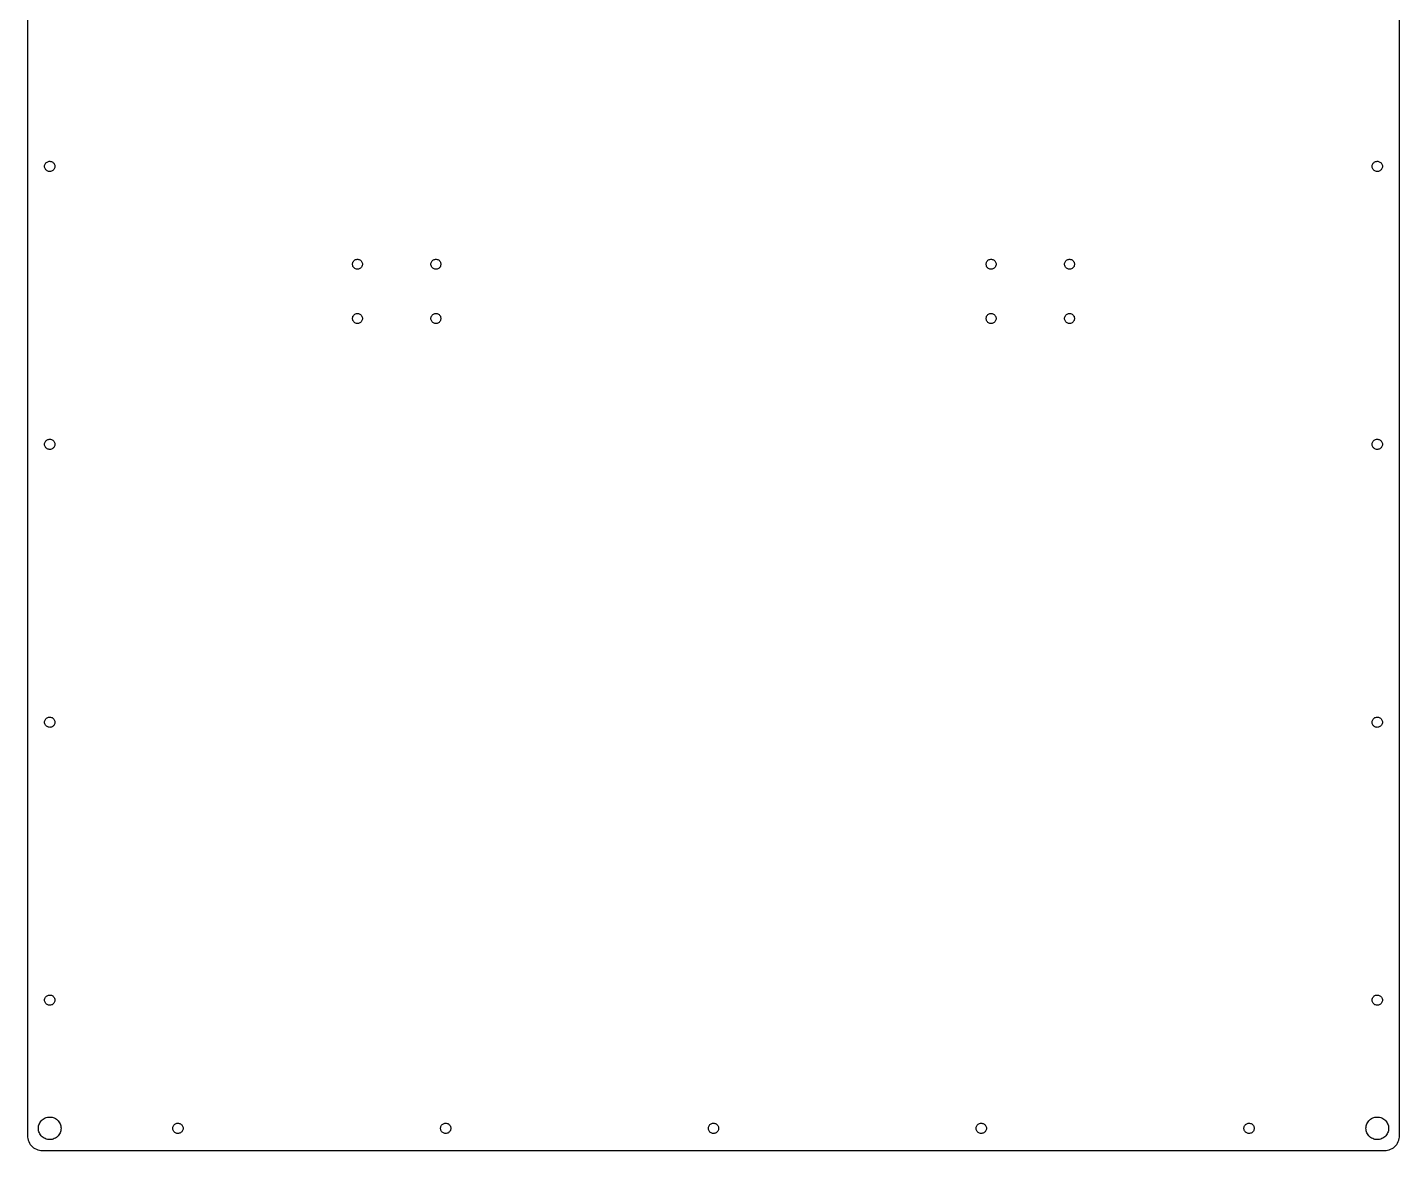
# Model space of a CAD drawing. Header units: metres. Extents: x -227 to 227, y -372 to 372.
# Drawn here: x -227.4 to 227.4, y -372.4 to 0 of the extents above; entities that cross this region are included whole.
import ezdxf

# ---------------------------------------------------------------- set-up
doc = ezdxf.new("R2010")
doc.units = ezdxf.units.M

msp = doc.modelspace()

# ---------------------------------------------------------------- linework, layer by layer
for p, q in [((-227.375, 367.375), (-227.375, -367.375)), ((227.375, -367.375), (227.375, 367.375)), ((-221.628, -45.5816), (-221.539, -45.3499)), ((-221.539, -45.3499), (-221.418, -45.1334)), ((-221.418, -45.1334), (-221.266, -44.937)), ((-221.266, -44.937), (-221.087, -44.7647)), ((-221.087, -44.7647), (-220.886, -44.6203)), ((-220.886, -44.6203), (-220.665, -44.5068)), ((-220.665, -44.5068), (-220.43, -44.4267)), ((-220.43, -44.4267), (-220.186, -44.3816)), ((-220.186, -44.3816), (-219.938, -44.3726)), ((-219.938, -44.3726), (-219.691, -44.3997)), ((-219.691, -44.3997), (-219.451, -44.4625)), ((-219.451, -44.4625), (-219.223, -44.5595)), ((-219.223, -44.5595), (-219.011, -44.6888)), ((-219.011, -44.6888), (-218.82, -44.8476)), ((-218.82, -44.8476), (-218.654, -45.0324)), ((-218.654, -45.0324), (-218.518, -45.2394)), ((-218.518, -45.2394), (-218.412, -45.4641)), ((-218.412, -45.4641), (-218.341, -45.7018)), ((218.341, -45.7018), (218.412, -45.4641)), ((218.412, -45.4641), (218.518, -45.2394)), ((218.518, -45.2394), (218.654, -45.0324)), ((218.654, -45.0324), (218.82, -44.8476)), ((218.82, -44.8476), (219.011, -44.6888)), ((219.011, -44.6888), (219.223, -44.5595)), ((219.223, -44.5595), (219.451, -44.4625)), ((219.451, -44.4625), (219.691, -44.3997)), ((219.691, -44.3997), (219.938, -44.3726)), ((219.938, -44.3726), (220.186, -44.3816)), ((220.186, -44.3816), (220.43, -44.4267)), ((220.43, -44.4267), (220.665, -44.5068)), ((220.665, -44.5068), (220.886, -44.6203)), ((220.886, -44.6203), (221.087, -44.7647)), ((221.087, -44.7647), (221.266, -44.937)), ((221.266, -44.937), (221.418, -45.1334)), ((221.418, -45.1334), (221.539, -45.3499)), ((221.539, -45.3499), (221.628, -45.5816)), ((-221.7, -46.0714), (-221.682, -45.8239)), ((-221.682, -46.3189), (-221.7, -46.0714)), ((-221.682, -45.8239), (-221.628, -45.5816)), ((-221.628, -46.5612), (-221.682, -46.3189)), ((-221.539, -46.793), (-221.628, -46.5612)), ((-221.418, -47.0094), (-221.539, -46.793)), ((-221.266, -47.2059), (-221.418, -47.0094)), ((-221.087, -47.3781), (-221.266, -47.2059)), ((-220.886, -47.5225), (-221.087, -47.3781)), ((-220.665, -47.636), (-220.886, -47.5225)), ((-220.43, -47.7161), (-220.665, -47.636)), ((-220.186, -47.7612), (-220.43, -47.7161)), ((-219.938, -47.7703), (-220.186, -47.7612)), ((-219.691, -47.7431), (-219.938, -47.7703)), ((-219.451, -47.6804), (-219.691, -47.7431)), ((-219.223, -47.5833), (-219.451, -47.6804)), ((-219.011, -47.454), (-219.223, -47.5833)), ((-218.82, -47.2953), (-219.011, -47.454)), ((-218.654, -47.1104), (-218.82, -47.2953)), ((-218.518, -46.9034), (-218.654, -47.1104)), ((-218.412, -46.6787), (-218.518, -46.9034)), ((-218.341, -46.4411), (-218.412, -46.6787)), ((-218.341, -45.7018), (-218.305, -45.9473)), ((-218.305, -46.1955), (-218.341, -46.4411)), ((-218.305, -45.9473), (-218.305, -46.1955)), ((218.305, -45.9473), (218.341, -45.7018)), ((218.305, -46.1955), (218.305, -45.9473)), ((218.341, -46.4411), (218.305, -46.1955)), ((218.412, -46.6787), (218.341, -46.4411)), ((218.518, -46.9034), (218.412, -46.6787)), ((218.654, -47.1104), (218.518, -46.9034)), ((218.82, -47.2953), (218.654, -47.1104)), ((219.011, -47.454), (218.82, -47.2953)), ((219.223, -47.5833), (219.011, -47.454)), ((219.451, -47.6804), (219.223, -47.5833)), ((219.691, -47.7431), (219.451, -47.6804)), ((219.938, -47.7703), (219.691, -47.7431)), ((220.186, -47.7612), (219.938, -47.7703)), ((220.43, -47.7161), (220.186, -47.7612)), ((220.665, -47.636), (220.43, -47.7161)), ((220.886, -47.5225), (220.665, -47.636)), ((221.087, -47.3781), (220.886, -47.5225)), ((221.266, -47.2059), (221.087, -47.3781)), ((221.418, -47.0094), (221.266, -47.2059)), ((221.539, -46.793), (221.418, -47.0094)), ((221.628, -46.5612), (221.539, -46.793)), ((221.628, -45.5816), (221.682, -45.8239)), ((221.682, -46.3189), (221.628, -46.5612)), ((221.682, -45.8239), (221.7, -46.0714)), ((221.7, -46.0714), (221.682, -46.3189)), ((-119.21, -77.3777), (-119.029, -77.21)), ((-119.029, -77.21), (-118.825, -77.0711)), ((-118.825, -77.0711), (-118.603, -76.9641)), ((-118.603, -76.9641), (-118.367, -76.8914)), ((-118.367, -76.8914), (-118.123, -76.8546)), ((-118.123, -76.8546), (-117.877, -76.8546)), ((-117.877, -76.8546), (-117.633, -76.8914)), ((-117.633, -76.8914), (-117.397, -76.9641)), ((-117.397, -76.9641), (-117.175, -77.0711)), ((-117.175, -77.0711), (-116.971, -77.21)), ((-116.971, -77.21), (-116.79, -77.3777)), ((-93.2095, -77.3777), (-93.0288, -77.21)), ((-93.0288, -77.21), (-92.825, -77.0711)), ((-92.825, -77.0711), (-92.6028, -76.9641)), ((-92.6028, -76.9641), (-92.3672, -76.8914)), ((-92.3672, -76.8914), (-92.1233, -76.8546)), ((-92.1233, -76.8546), (-91.8767, -76.8546)), ((-91.8767, -76.8546), (-91.6328, -76.8914)), ((-91.6328, -76.8914), (-91.3972, -76.9641)), ((-91.3972, -76.9641), (-91.175, -77.0711)), ((-91.175, -77.0711), (-90.9712, -77.21)), ((-90.9712, -77.21), (-90.7905, -77.3777)), ((90.7905, -77.3777), (90.9712, -77.21)), ((90.9712, -77.21), (91.175, -77.0711)), ((91.175, -77.0711), (91.3972, -76.9641)), ((91.3972, -76.9641), (91.6328, -76.8914)), ((91.6328, -76.8914), (91.8767, -76.8546)), ((91.8767, -76.8546), (92.1233, -76.8546)), ((92.1233, -76.8546), (92.3672, -76.8914)), ((92.3672, -76.8914), (92.6028, -76.9641)), ((92.6028, -76.9641), (92.825, -77.0711)), ((92.825, -77.0711), (93.0288, -77.21)), ((93.0288, -77.21), (93.2095, -77.3777)), ((116.79, -77.3777), (116.971, -77.21)), ((116.971, -77.21), (117.175, -77.0711)), ((117.175, -77.0711), (117.397, -76.9641)), ((117.397, -76.9641), (117.633, -76.8914)), ((117.633, -76.8914), (117.877, -76.8546)), ((117.877, -76.8546), (118.123, -76.8546)), ((118.123, -76.8546), (118.367, -76.8914)), ((118.367, -76.8914), (118.603, -76.9641)), ((118.603, -76.9641), (118.825, -77.0711)), ((118.825, -77.0711), (119.029, -77.21)), ((119.029, -77.21), (119.21, -77.3777)), ((-119.65, -78.5), (-119.632, -78.2541)), ((-119.632, -78.7459), (-119.65, -78.5)), ((-119.632, -78.2541), (-119.577, -78.0137)), ((-119.577, -78.9863), (-119.632, -78.7459)), ((-119.577, -78.0137), (-119.487, -77.7841)), ((-119.487, -79.2159), (-119.577, -78.9863)), ((-119.487, -77.7841), (-119.363, -77.5705)), ((-119.363, -79.4295), (-119.487, -79.2159)), ((-119.363, -77.5705), (-119.21, -77.3777)), ((-119.21, -79.6223), (-119.363, -79.4295)), ((-119.029, -79.79), (-119.21, -79.6223)), ((-118.825, -79.9289), (-119.029, -79.79)), ((-118.603, -80.0359), (-118.825, -79.9289)), ((-118.367, -80.1086), (-118.603, -80.0359)), ((-118.123, -80.1454), (-118.367, -80.1086)), ((-117.877, -80.1454), (-118.123, -80.1454)), ((-117.633, -80.1086), (-117.877, -80.1454)), ((-117.397, -80.0359), (-117.633, -80.1086)), ((-117.175, -79.9289), (-117.397, -80.0359)), ((-116.971, -79.79), (-117.175, -79.9289)), ((-116.79, -79.6223), (-116.971, -79.79)), ((-116.79, -77.3777), (-116.637, -77.5705)), ((-116.637, -79.4295), (-116.79, -79.6223)), ((-116.637, -77.5705), (-116.513, -77.7841)), ((-116.513, -79.2159), (-116.637, -79.4295)), ((-116.513, -77.7841), (-116.423, -78.0137)), ((-116.423, -78.9863), (-116.513, -79.2159)), ((-116.423, -78.0137), (-116.368, -78.2541)), ((-116.368, -78.7459), (-116.423, -78.9863)), ((-116.368, -78.2541), (-116.35, -78.5)), ((-116.35, -78.5), (-116.368, -78.7459)), ((-93.65, -78.5), (-93.6316, -78.2541)), ((-93.6316, -78.7459), (-93.65, -78.5)), ((-93.6316, -78.2541), (-93.5767, -78.0137)), ((-93.5767, -78.9863), (-93.6316, -78.7459)), ((-93.5767, -78.0137), (-93.4866, -77.7841)), ((-93.4866, -79.2159), (-93.5767, -78.9863)), ((-93.4866, -77.7841), (-93.3633, -77.5705)), ((-93.3633, -79.4295), (-93.4866, -79.2159)), ((-93.3633, -77.5705), (-93.2095, -77.3777)), ((-93.2095, -79.6223), (-93.3633, -79.4295)), ((-93.0288, -79.79), (-93.2095, -79.6223)), ((-92.825, -79.9289), (-93.0288, -79.79)), ((-92.6028, -80.0359), (-92.825, -79.9289)), ((-92.3672, -80.1086), (-92.6028, -80.0359)), ((-92.1233, -80.1454), (-92.3672, -80.1086)), ((-91.8767, -80.1454), (-92.1233, -80.1454)), ((-91.6328, -80.1086), (-91.8767, -80.1454)), ((-91.3972, -80.0359), (-91.6328, -80.1086)), ((-91.175, -79.9289), (-91.3972, -80.0359)), ((-90.9712, -79.79), (-91.175, -79.9289)), ((-90.7905, -79.6223), (-90.9712, -79.79)), ((-90.7905, -77.3777), (-90.6367, -77.5705)), ((-90.6367, -79.4295), (-90.7905, -79.6223)), ((-90.6367, -77.5705), (-90.5134, -77.7841)), ((-90.5134, -79.2159), (-90.6367, -79.4295)), ((-90.5134, -77.7841), (-90.4233, -78.0137)), ((-90.4233, -78.9863), (-90.5134, -79.2159)), ((-90.4233, -78.0137), (-90.3684, -78.2541)), ((-90.3684, -78.7459), (-90.4233, -78.9863)), ((-90.3684, -78.2541), (-90.35, -78.5)), ((-90.35, -78.5), (-90.3684, -78.7459)), ((90.35, -78.5), (90.3684, -78.2541)), ((90.3684, -78.7459), (90.35, -78.5)), ((90.3684, -78.2541), (90.4233, -78.0137)), ((90.4233, -78.9863), (90.3684, -78.7459)), ((90.4233, -78.0137), (90.5134, -77.7841)), ((90.5134, -79.2159), (90.4233, -78.9863)), ((90.5134, -77.7841), (90.6367, -77.5705)), ((90.6367, -79.4295), (90.5134, -79.2159)), ((90.6367, -77.5705), (90.7905, -77.3777)), ((90.7905, -79.6223), (90.6367, -79.4295)), ((90.9712, -79.79), (90.7905, -79.6223)), ((91.175, -79.9289), (90.9712, -79.79)), ((91.3972, -80.0359), (91.175, -79.9289)), ((91.6328, -80.1086), (91.3972, -80.0359)), ((91.8767, -80.1454), (91.6328, -80.1086)), ((92.1233, -80.1454), (91.8767, -80.1454)), ((92.3672, -80.1086), (92.1233, -80.1454)), ((92.6028, -80.0359), (92.3672, -80.1086)), ((92.825, -79.9289), (92.6028, -80.0359)), ((93.0288, -79.79), (92.825, -79.9289)), ((93.2095, -79.6223), (93.0288, -79.79)), ((93.2095, -77.3777), (93.3633, -77.5705)), ((93.3633, -79.4295), (93.2095, -79.6223)), ((93.3633, -77.5705), (93.4866, -77.7841)), ((93.4866, -79.2159), (93.3633, -79.4295)), ((93.4866, -77.7841), (93.5767, -78.0137)), ((93.5767, -78.9863), (93.4866, -79.2159)), ((93.5767, -78.0137), (93.6316, -78.2541)), ((93.6316, -78.7459), (93.5767, -78.9863)), ((93.6316, -78.2541), (93.65, -78.5)), ((93.65, -78.5), (93.6316, -78.7459)), ((116.35, -78.5), (116.368, -78.2541)), ((116.368, -78.7459), (116.35, -78.5)), ((116.368, -78.2541), (116.423, -78.0137)), ((116.423, -78.9863), (116.368, -78.7459)), ((116.423, -78.0137), (116.513, -77.7841)), ((116.513, -79.2159), (116.423, -78.9863)), ((116.513, -77.7841), (116.637, -77.5705)), ((116.637, -79.4295), (116.513, -79.2159)), ((116.637, -77.5705), (116.79, -77.3777)), ((116.79, -79.6223), (116.637, -79.4295)), ((116.971, -79.79), (116.79, -79.6223)), ((117.175, -79.9289), (116.971, -79.79)), ((117.397, -80.0359), (117.175, -79.9289)), ((117.633, -80.1086), (117.397, -80.0359)), ((117.877, -80.1454), (117.633, -80.1086)), ((118.123, -80.1454), (117.877, -80.1454)), ((118.367, -80.1086), (118.123, -80.1454)), ((118.603, -80.0359), (118.367, -80.1086)), ((118.825, -79.9289), (118.603, -80.0359)), ((119.029, -79.79), (118.825, -79.9289)), ((119.21, -79.6223), (119.029, -79.79)), ((119.21, -77.3777), (119.363, -77.5705)), ((119.363, -79.4295), (119.21, -79.6223)), ((119.363, -77.5705), (119.487, -77.7841)), ((119.487, -79.2159), (119.363, -79.4295)), ((119.487, -77.7841), (119.577, -78.0137)), ((119.577, -78.9863), (119.487, -79.2159)), ((119.577, -78.0137), (119.632, -78.2541)), ((119.632, -78.7459), (119.577, -78.9863)), ((119.632, -78.2541), (119.65, -78.5)), ((119.65, -78.5), (119.632, -78.7459)), ((-119.363, -95.5705), (-119.21, -95.3777)), ((-119.21, -95.3777), (-119.029, -95.21)), ((-119.029, -95.21), (-118.825, -95.0711)), ((-118.825, -95.0711), (-118.603, -94.9641)), ((-118.603, -94.9641), (-118.367, -94.8914)), ((-118.367, -94.8914), (-118.123, -94.8546)), ((-118.123, -94.8546), (-117.877, -94.8546)), ((-117.877, -94.8546), (-117.633, -94.8914)), ((-117.633, -94.8914), (-117.397, -94.9641)), ((-117.397, -94.9641), (-117.175, -95.0711)), ((-117.175, -95.0711), (-116.971, -95.21)), ((-116.971, -95.21), (-116.79, -95.3777)), ((-116.79, -95.3777), (-116.637, -95.5705)), ((-93.3633, -95.5705), (-93.2095, -95.3777)), ((-93.2095, -95.3777), (-93.0288, -95.21)), ((-93.0288, -95.21), (-92.825, -95.0711)), ((-92.825, -95.0711), (-92.6028, -94.9641)), ((-92.6028, -94.9641), (-92.3672, -94.8914)), ((-92.3672, -94.8914), (-92.1233, -94.8546)), ((-92.1233, -94.8546), (-91.8767, -94.8546)), ((-91.8767, -94.8546), (-91.6328, -94.8914)), ((-91.6328, -94.8914), (-91.3972, -94.9641)), ((-91.3972, -94.9641), (-91.175, -95.0711)), ((-91.175, -95.0711), (-90.9712, -95.21)), ((-90.9712, -95.21), (-90.7905, -95.3777)), ((-90.7905, -95.3777), (-90.6367, -95.5705)), ((90.6367, -95.5705), (90.7905, -95.3777)), ((90.7905, -95.3777), (90.9712, -95.21)), ((90.9712, -95.21), (91.175, -95.0711)), ((91.175, -95.0711), (91.3972, -94.9641)), ((91.3972, -94.9641), (91.6328, -94.8914)), ((91.6328, -94.8914), (91.8767, -94.8546)), ((91.8767, -94.8546), (92.1233, -94.8546)), ((92.1233, -94.8546), (92.3672, -94.8914)), ((92.3672, -94.8914), (92.6028, -94.9641)), ((92.6028, -94.9641), (92.825, -95.0711)), ((92.825, -95.0711), (93.0288, -95.21)), ((93.0288, -95.21), (93.2095, -95.3777)), ((93.2095, -95.3777), (93.3633, -95.5705)), ((116.637, -95.5705), (116.79, -95.3777)), ((116.79, -95.3777), (116.971, -95.21)), ((116.971, -95.21), (117.175, -95.0711)), ((117.175, -95.0711), (117.397, -94.9641)), ((117.397, -94.9641), (117.633, -94.8914)), ((117.633, -94.8914), (117.877, -94.8546)), ((117.877, -94.8546), (118.123, -94.8546)), ((118.123, -94.8546), (118.367, -94.8914)), ((118.367, -94.8914), (118.603, -94.9641)), ((118.603, -94.9641), (118.825, -95.0711)), ((118.825, -95.0711), (119.029, -95.21)), ((119.029, -95.21), (119.21, -95.3777)), ((119.21, -95.3777), (119.363, -95.5705)), ((-119.65, -96.5), (-119.632, -96.2541)), ((-119.632, -96.7459), (-119.65, -96.5)), ((-119.632, -96.2541), (-119.577, -96.0137)), ((-119.577, -96.9863), (-119.632, -96.7459)), ((-119.577, -96.0137), (-119.487, -95.7841)), ((-119.487, -97.2159), (-119.577, -96.9863)), ((-119.487, -95.7841), (-119.363, -95.5705)), ((-119.363, -97.4295), (-119.487, -97.2159)), ((-119.21, -97.6223), (-119.363, -97.4295)), ((-119.029, -97.79), (-119.21, -97.6223)), ((-118.825, -97.9289), (-119.029, -97.79)), ((-118.603, -98.0359), (-118.825, -97.9289)), ((-118.367, -98.1086), (-118.603, -98.0359)), ((-118.123, -98.1454), (-118.367, -98.1086)), ((-117.877, -98.1454), (-118.123, -98.1454)), ((-117.633, -98.1086), (-117.877, -98.1454)), ((-117.397, -98.0359), (-117.633, -98.1086)), ((-117.175, -97.9289), (-117.397, -98.0359)), ((-116.971, -97.79), (-117.175, -97.9289)), ((-116.79, -97.6223), (-116.971, -97.79)), ((-116.637, -97.4295), (-116.79, -97.6223)), ((-116.637, -95.5705), (-116.513, -95.7841)), ((-116.513, -97.2159), (-116.637, -97.4295)), ((-116.513, -95.7841), (-116.423, -96.0137)), ((-116.423, -96.9863), (-116.513, -97.2159)), ((-116.423, -96.0137), (-116.368, -96.2541)), ((-116.368, -96.7459), (-116.423, -96.9863)), ((-116.368, -96.2541), (-116.35, -96.5)), ((-116.35, -96.5), (-116.368, -96.7459)), ((-93.65, -96.5), (-93.6316, -96.2541)), ((-93.6316, -96.7459), (-93.65, -96.5)), ((-93.6316, -96.2541), (-93.5767, -96.0137)), ((-93.5767, -96.9863), (-93.6316, -96.7459)), ((-93.5767, -96.0137), (-93.4866, -95.7841)), ((-93.4866, -97.2159), (-93.5767, -96.9863)), ((-93.4866, -95.7841), (-93.3633, -95.5705)), ((-93.3633, -97.4295), (-93.4866, -97.2159)), ((-93.2095, -97.6223), (-93.3633, -97.4295)), ((-93.0288, -97.79), (-93.2095, -97.6223)), ((-92.825, -97.9289), (-93.0288, -97.79)), ((-92.6028, -98.0359), (-92.825, -97.9289)), ((-92.3672, -98.1086), (-92.6028, -98.0359)), ((-92.1233, -98.1454), (-92.3672, -98.1086)), ((-91.8767, -98.1454), (-92.1233, -98.1454)), ((-91.6328, -98.1086), (-91.8767, -98.1454)), ((-91.3972, -98.0359), (-91.6328, -98.1086)), ((-91.175, -97.9289), (-91.3972, -98.0359)), ((-90.9712, -97.79), (-91.175, -97.9289)), ((-90.7905, -97.6223), (-90.9712, -97.79)), ((-90.6367, -97.4295), (-90.7905, -97.6223)), ((-90.6367, -95.5705), (-90.5134, -95.7841)), ((-90.5134, -97.2159), (-90.6367, -97.4295)), ((-90.5134, -95.7841), (-90.4233, -96.0137)), ((-90.4233, -96.9863), (-90.5134, -97.2159)), ((-90.4233, -96.0137), (-90.3684, -96.2541)), ((-90.3684, -96.7459), (-90.4233, -96.9863)), ((-90.3684, -96.2541), (-90.35, -96.5)), ((-90.35, -96.5), (-90.3684, -96.7459)), ((90.35, -96.5), (90.3684, -96.2541)), ((90.3684, -96.7459), (90.35, -96.5)), ((90.3684, -96.2541), (90.4233, -96.0137)), ((90.4233, -96.9863), (90.3684, -96.7459)), ((90.4233, -96.0137), (90.5134, -95.7841)), ((90.5134, -97.2159), (90.4233, -96.9863)), ((90.5134, -95.7841), (90.6367, -95.5705)), ((90.6367, -97.4295), (90.5134, -97.2159)), ((90.7905, -97.6223), (90.6367, -97.4295)), ((90.9712, -97.79), (90.7905, -97.6223)), ((91.175, -97.9289), (90.9712, -97.79)), ((91.3972, -98.0359), (91.175, -97.9289)), ((91.6328, -98.1086), (91.3972, -98.0359)), ((91.8767, -98.1454), (91.6328, -98.1086)), ((92.1233, -98.1454), (91.8767, -98.1454)), ((92.3672, -98.1086), (92.1233, -98.1454)), ((92.6028, -98.0359), (92.3672, -98.1086)), ((92.825, -97.9289), (92.6028, -98.0359)), ((93.0288, -97.79), (92.825, -97.9289)), ((93.2095, -97.6223), (93.0288, -97.79)), ((93.3633, -97.4295), (93.2095, -97.6223)), ((93.3633, -95.5705), (93.4866, -95.7841)), ((93.4866, -97.2159), (93.3633, -97.4295)), ((93.4866, -95.7841), (93.5767, -96.0137)), ((93.5767, -96.9863), (93.4866, -97.2159)), ((93.5767, -96.0137), (93.6316, -96.2541)), ((93.6316, -96.7459), (93.5767, -96.9863)), ((93.6316, -96.2541), (93.65, -96.5)), ((93.65, -96.5), (93.6316, -96.7459)), ((116.35, -96.5), (116.368, -96.2541)), ((116.368, -96.7459), (116.35, -96.5)), ((116.368, -96.2541), (116.423, -96.0137)), ((116.423, -96.9863), (116.368, -96.7459)), ((116.423, -96.0137), (116.513, -95.7841)), ((116.513, -97.2159), (116.423, -96.9863)), ((116.513, -95.7841), (116.637, -95.5705)), ((116.637, -97.4295), (116.513, -97.2159)), ((116.79, -97.6223), (116.637, -97.4295)), ((116.971, -97.79), (116.79, -97.6223)), ((117.175, -97.9289), (116.971, -97.79)), ((117.397, -98.0359), (117.175, -97.9289)), ((117.633, -98.1086), (117.397, -98.0359)), ((117.877, -98.1454), (117.633, -98.1086)), ((118.123, -98.1454), (117.877, -98.1454)), ((118.367, -98.1086), (118.123, -98.1454)), ((118.603, -98.0359), (118.367, -98.1086)), ((118.825, -97.9289), (118.603, -98.0359)), ((119.029, -97.79), (118.825, -97.9289)), ((119.21, -97.6223), (119.029, -97.79)), ((119.363, -97.4295), (119.21, -97.6223)), ((119.363, -95.5705), (119.487, -95.7841)), ((119.487, -97.2159), (119.363, -97.4295)), ((119.487, -95.7841), (119.577, -96.0137)), ((119.577, -96.9863), (119.487, -97.2159)), ((119.577, -96.0137), (119.632, -96.2541)), ((119.632, -96.7459), (119.577, -96.9863)), ((119.632, -96.2541), (119.65, -96.5)), ((119.65, -96.5), (119.632, -96.7459)), ((-221.7, -138.214), (-221.682, -137.967)), ((-221.682, -138.462), (-221.7, -138.214)), ((-221.682, -137.967), (-221.628, -137.725)), ((-221.628, -138.704), (-221.682, -138.462)), ((-221.628, -137.725), (-221.539, -137.493)), ((-221.539, -138.936), (-221.628, -138.704)), ((-221.539, -137.493), (-221.418, -137.276)), ((-221.418, -139.152), (-221.539, -138.936)), ((-221.418, -137.276), (-221.266, -137.08)), ((-221.266, -139.349), (-221.418, -139.152)), ((-221.266, -137.08), (-221.087, -136.908)), ((-221.087, -139.521), (-221.266, -139.349)), ((-221.087, -136.908), (-220.886, -136.763)), ((-220.886, -139.665), (-221.087, -139.521)), ((-220.886, -136.763), (-220.665, -136.65)), ((-220.665, -139.779), (-220.886, -139.665)), ((-220.665, -136.65), (-220.43, -136.57)), ((-220.43, -139.859), (-220.665, -139.779)), ((-220.43, -136.57), (-220.186, -136.524)), ((-220.186, -139.904), (-220.43, -139.859)), ((-220.186, -136.524), (-219.938, -136.515)), ((-219.938, -139.913), (-220.186, -139.904)), ((-219.938, -136.515), (-219.691, -136.543)), ((-219.691, -139.886), (-219.938, -139.913)), ((-219.691, -136.543), (-219.451, -136.605)), ((-219.451, -139.823), (-219.691, -139.886)), ((-219.451, -136.605), (-219.223, -136.702)), ((-219.223, -139.726), (-219.451, -139.823)), ((-219.223, -136.702), (-219.011, -136.832)), ((-219.011, -139.597), (-219.223, -139.726)), ((-219.011, -136.832), (-218.82, -136.99)), ((-218.82, -139.438), (-219.011, -139.597)), ((-218.82, -136.99), (-218.654, -137.175)), ((-218.654, -139.253), (-218.82, -139.438)), ((-218.654, -137.175), (-218.518, -137.382)), ((-218.518, -139.046), (-218.654, -139.253)), ((-218.518, -137.382), (-218.412, -137.607)), ((-218.412, -138.822), (-218.518, -139.046)), ((-218.412, -137.607), (-218.341, -137.845)), ((-218.341, -138.584), (-218.412, -138.822)), ((-218.341, -137.845), (-218.305, -138.09)), ((-218.305, -138.338), (-218.341, -138.584)), ((-218.305, -138.09), (-218.305, -138.338)), ((218.305, -138.09), (218.341, -137.845)), ((218.305, -138.338), (218.305, -138.09)), ((218.341, -138.584), (218.305, -138.338)), ((218.341, -137.845), (218.412, -137.607)), ((218.412, -138.822), (218.341, -138.584)), ((218.412, -137.607), (218.518, -137.382)), ((218.518, -139.046), (218.412, -138.822)), ((218.518, -137.382), (218.654, -137.175)), ((218.654, -139.253), (218.518, -139.046)), ((218.654, -137.175), (218.82, -136.99)), ((218.82, -139.438), (218.654, -139.253)), ((218.82, -136.99), (219.011, -136.832)), ((219.011, -139.597), (218.82, -139.438)), ((219.011, -136.832), (219.223, -136.702)), ((219.223, -139.726), (219.011, -139.597)), ((219.223, -136.702), (219.451, -136.605)), ((219.451, -139.823), (219.223, -139.726)), ((219.451, -136.605), (219.691, -136.543)), ((219.691, -139.886), (219.451, -139.823)), ((219.691, -136.543), (219.938, -136.515)), ((219.938, -139.913), (219.691, -139.886)), ((219.938, -136.515), (220.186, -136.524)), ((220.186, -139.904), (219.938, -139.913)), ((220.186, -136.524), (220.43, -136.57)), ((220.43, -139.859), (220.186, -139.904)), ((220.43, -136.57), (220.665, -136.65)), ((220.665, -139.779), (220.43, -139.859)), ((220.665, -136.65), (220.886, -136.763)), ((220.886, -139.665), (220.665, -139.779)), ((220.886, -136.763), (221.087, -136.908)), ((221.087, -139.521), (220.886, -139.665)), ((221.087, -136.908), (221.266, -137.08)), ((221.266, -139.349), (221.087, -139.521)), ((221.266, -137.08), (221.418, -137.276)), ((221.418, -139.152), (221.266, -139.349)), ((221.418, -137.276), (221.539, -137.493)), ((221.539, -138.936), (221.418, -139.152)), ((221.539, -137.493), (221.628, -137.725)), ((221.628, -138.704), (221.539, -138.936)), ((221.628, -137.725), (221.682, -137.967)), ((221.682, -138.462), (221.628, -138.704)), ((221.682, -137.967), (221.7, -138.214)), ((221.7, -138.214), (221.682, -138.462)), ((-221.7, -230.357), (-221.682, -230.11)), ((-221.682, -230.605), (-221.7, -230.357)), ((-221.682, -230.11), (-221.628, -229.867)), ((-221.628, -230.847), (-221.682, -230.605)), ((-221.628, -229.867), (-221.539, -229.636)), ((-221.539, -231.079), (-221.628, -230.847)), ((-221.539, -229.636), (-221.418, -229.419)), ((-221.418, -231.295), (-221.539, -231.079)), ((-221.418, -229.419), (-221.266, -229.223)), ((-221.266, -231.492), (-221.418, -231.295)), ((-221.266, -229.223), (-221.087, -229.05)), ((-221.087, -231.664), (-221.266, -231.492)), ((-221.087, -229.05), (-220.886, -228.906)), ((-220.886, -231.808), (-221.087, -231.664)), ((-220.886, -228.906), (-220.665, -228.793)), ((-220.665, -231.922), (-220.886, -231.808)), ((-220.665, -228.793), (-220.43, -228.712)), ((-220.43, -232.002), (-220.665, -231.922)), ((-220.43, -228.712), (-220.186, -228.667)), ((-220.186, -228.667), (-219.938, -228.658)), ((-219.938, -228.658), (-219.691, -228.685)), ((-219.691, -228.685), (-219.451, -228.748)), ((-219.451, -228.748), (-219.223, -228.845)), ((-219.223, -231.869), (-219.451, -231.966)), ((-219.223, -228.845), (-219.011, -228.975)), ((-219.011, -231.74), (-219.223, -231.869)), ((-219.011, -228.975), (-218.82, -229.133)), ((-218.82, -231.581), (-219.011, -231.74)), ((-218.82, -229.133), (-218.654, -229.318)), ((-218.654, -231.396), (-218.82, -231.581)), ((-218.654, -229.318), (-218.518, -229.525)), ((-218.518, -231.189), (-218.654, -231.396)), ((-218.518, -229.525), (-218.412, -229.75)), ((-218.412, -230.964), (-218.518, -231.189)), ((-218.412, -229.75), (-218.341, -229.988)), ((-218.341, -230.727), (-218.412, -230.964)), ((-218.341, -229.988), (-218.305, -230.233)), ((-218.305, -230.481), (-218.341, -230.727)), ((-218.305, -230.233), (-218.305, -230.481)), ((218.305, -230.233), (218.341, -229.988)), ((218.305, -230.481), (218.305, -230.233)), ((218.341, -230.727), (218.305, -230.481)), ((218.341, -229.988), (218.412, -229.75)), ((218.412, -230.964), (218.341, -230.727)), ((218.412, -229.75), (218.518, -229.525)), ((218.518, -231.189), (218.412, -230.964)), ((218.518, -229.525), (218.654, -229.318)), ((218.654, -231.396), (218.518, -231.189)), ((218.654, -229.318), (218.82, -229.133)), ((218.82, -231.581), (218.654, -231.396)), ((218.82, -229.133), (219.011, -228.975)), ((219.011, -231.74), (218.82, -231.581)), ((219.011, -228.975), (219.223, -228.845)), ((219.223, -231.869), (219.011, -231.74)), ((219.223, -228.845), (219.451, -228.748)), ((219.451, -231.966), (219.223, -231.869)), ((219.451, -228.748), (219.691, -228.685)), ((219.691, -228.685), (219.938, -228.658)), ((219.938, -228.658), (220.186, -228.667)), ((220.186, -228.667), (220.43, -228.712)), ((220.43, -228.712), (220.665, -228.793)), ((220.665, -231.922), (220.43, -232.002)), ((220.665, -228.793), (220.886, -228.906)), ((220.886, -231.808), (220.665, -231.922)), ((220.886, -228.906), (221.087, -229.05)), ((221.087, -231.664), (220.886, -231.808)), ((221.087, -229.05), (221.266, -229.223)), ((221.266, -231.492), (221.087, -231.664)), ((221.266, -229.223), (221.418, -229.419)), ((221.418, -231.295), (221.266, -231.492)), ((221.418, -229.419), (221.539, -229.636)), ((221.539, -231.079), (221.418, -231.295)), ((221.539, -229.636), (221.628, -229.867)), ((221.628, -230.847), (221.539, -231.079)), ((221.628, -229.867), (221.682, -230.11)), ((221.682, -230.605), (221.628, -230.847)), ((221.682, -230.11), (221.7, -230.357)), ((221.7, -230.357), (221.682, -230.605)), ((-220.186, -232.047), (-220.43, -232.002)), ((-219.938, -232.056), (-220.186, -232.047)), ((-219.691, -232.029), (-219.938, -232.056)), ((-219.451, -231.966), (-219.691, -232.029)), ((219.691, -232.029), (219.451, -231.966)), ((219.938, -232.056), (219.691, -232.029)), ((220.186, -232.047), (219.938, -232.056)), ((220.43, -232.002), (220.186, -232.047)), ((-221.7, -322.5), (-221.682, -322.252)), ((-221.682, -322.748), (-221.7, -322.5)), ((-221.682, -322.252), (-221.628, -322.01)), ((-221.628, -322.99), (-221.682, -322.748)), ((-221.628, -322.01), (-221.539, -321.778)), ((-221.539, -321.778), (-221.418, -321.562)), ((-221.418, -321.562), (-221.266, -321.366)), ((-221.266, -321.366), (-221.087, -321.193)), ((-221.087, -321.193), (-220.886, -321.049)), ((-220.886, -321.049), (-220.665, -320.935)), ((-220.665, -320.935), (-220.43, -320.855)), ((-220.43, -320.855), (-220.186, -320.81)), ((-220.186, -320.81), (-219.938, -320.801)), ((-219.938, -320.801), (-219.691, -320.828)), ((-219.691, -320.828), (-219.451, -320.891)), ((-219.451, -320.891), (-219.223, -320.988)), ((-219.223, -320.988), (-219.011, -321.117)), ((-219.011, -321.117), (-218.82, -321.276)), ((-218.82, -321.276), (-218.654, -321.461)), ((-218.654, -321.461), (-218.518, -321.668)), ((-218.518, -321.668), (-218.412, -321.893)), ((-218.412, -321.893), (-218.341, -322.13)), ((-218.341, -322.87), (-218.412, -323.107)), ((-218.341, -322.13), (-218.305, -322.376)), ((-218.305, -322.624), (-218.341, -322.87)), ((-218.305, -322.376), (-218.305, -322.624)), ((218.305, -322.376), (218.341, -322.13)), ((218.305, -322.624), (218.305, -322.376)), ((218.341, -322.87), (218.305, -322.624)), ((218.341, -322.13), (218.412, -321.893)), ((218.412, -323.107), (218.341, -322.87)), ((218.412, -321.893), (218.518, -321.668)), ((218.518, -321.668), (218.654, -321.461)), ((218.654, -321.461), (218.82, -321.276)), ((218.82, -321.276), (219.011, -321.117)), ((219.011, -321.117), (219.223, -320.988)), ((219.223, -320.988), (219.451, -320.891)), ((219.451, -320.891), (219.691, -320.828)), ((219.691, -320.828), (219.938, -320.801)), ((219.938, -320.801), (220.186, -320.81)), ((220.186, -320.81), (220.43, -320.855)), ((220.43, -320.855), (220.665, -320.935)), ((220.665, -320.935), (220.886, -321.049)), ((220.886, -321.049), (221.087, -321.193)), ((221.087, -321.193), (221.266, -321.366)), ((221.266, -321.366), (221.418, -321.562)), ((221.418, -321.562), (221.539, -321.778)), ((221.539, -321.778), (221.628, -322.01)), ((221.628, -322.01), (221.682, -322.252)), ((221.682, -322.748), (221.628, -322.99)), ((221.682, -322.252), (221.7, -322.5)), ((221.7, -322.5), (221.682, -322.748)), ((-221.539, -323.222), (-221.628, -322.99)), ((-221.418, -323.438), (-221.539, -323.222)), ((-221.266, -323.634), (-221.418, -323.438)), ((-221.087, -323.807), (-221.266, -323.634)), ((-220.886, -323.951), (-221.087, -323.807)), ((-220.665, -324.065), (-220.886, -323.951)), ((-220.43, -324.145), (-220.665, -324.065)), ((-220.186, -324.19), (-220.43, -324.145)), ((-219.938, -324.199), (-220.186, -324.19)), ((-219.691, -324.172), (-219.938, -324.199)), ((-219.451, -324.109), (-219.691, -324.172)), ((-219.223, -324.012), (-219.451, -324.109)), ((-219.011, -323.883), (-219.223, -324.012)), ((-218.82, -323.724), (-219.011, -323.883)), ((-218.654, -323.539), (-218.82, -323.724)), ((-218.518, -323.332), (-218.654, -323.539)), ((-218.412, -323.107), (-218.518, -323.332)), ((218.518, -323.332), (218.412, -323.107)), ((218.654, -323.539), (218.518, -323.332)), ((218.82, -323.724), (218.654, -323.539)), ((219.011, -323.883), (218.82, -323.724)), ((219.223, -324.012), (219.011, -323.883)), ((219.451, -324.109), (219.223, -324.012)), ((219.691, -324.172), (219.451, -324.109)), ((219.938, -324.199), (219.691, -324.172)), ((220.186, -324.19), (219.938, -324.199)), ((220.43, -324.145), (220.186, -324.19)), ((220.665, -324.065), (220.43, -324.145)), ((220.886, -323.951), (220.665, -324.065)), ((221.087, -323.807), (220.886, -323.951)), ((221.266, -323.634), (221.087, -323.807)), ((221.418, -323.438), (221.266, -323.634)), ((221.539, -323.222), (221.418, -323.438)), ((221.628, -322.99), (221.539, -323.222)), ((-223.566, -363.841), (-223.426, -363.475)), ((-223.426, -363.475), (-223.248, -363.125)), ((-223.248, -363.125), (-223.034, -362.796)), ((-223.034, -362.796), (-222.787, -362.491)), ((-222.787, -362.491), (-222.509, -362.213)), ((-222.509, -362.213), (-222.204, -361.966)), ((-222.204, -361.966), (-221.875, -361.752)), ((-221.875, -361.752), (-221.525, -361.574)), ((-221.525, -361.574), (-221.159, -361.434)), ((-221.159, -361.434), (-220.78, -361.332)), ((-220.78, -361.332), (-220.392, -361.271)), ((-220.392, -361.271), (-220, -361.25)), ((-220, -361.25), (-219.608, -361.271)), ((-219.608, -361.271), (-219.22, -361.332)), ((-219.22, -361.332), (-218.841, -361.434)), ((-218.841, -361.434), (-218.475, -361.574)), ((-218.475, -361.574), (-218.125, -361.752)), ((-218.125, -361.752), (-217.796, -361.966)), ((-217.796, -361.966), (-217.491, -362.213)), ((-217.491, -362.213), (-217.213, -362.491)), ((-217.213, -362.491), (-216.966, -362.796)), ((-216.966, -362.796), (-216.752, -363.125)), ((-216.752, -363.125), (-216.574, -363.475)), ((-216.574, -363.475), (-216.434, -363.841)), ((-178.846, -363.961), (-178.68, -363.776)), ((-178.68, -363.776), (-178.489, -363.617)), ((-178.489, -363.617), (-178.277, -363.488)), ((-178.277, -363.488), (-178.049, -363.391)), ((-178.049, -363.391), (-177.809, -363.328)), ((-177.809, -363.328), (-177.562, -363.301)), ((-177.562, -363.301), (-177.314, -363.31)), ((-177.314, -363.31), (-177.07, -363.355)), ((-177.07, -363.355), (-176.835, -363.435)), ((-176.835, -363.435), (-176.614, -363.549)), ((-176.614, -363.549), (-176.413, -363.693)), ((-176.413, -363.693), (-176.234, -363.866)), ((-90.0955, -363.961), (-89.9299, -363.776)), ((-89.9299, -363.776), (-89.7392, -363.617)), ((-89.7392, -363.617), (-89.5273, -363.488)), ((-89.5273, -363.488), (-89.2989, -363.391)), ((-89.2989, -363.391), (-89.0588, -363.328)), ((-89.0588, -363.328), (-88.8121, -363.301)), ((-88.8121, -363.301), (-88.5641, -363.31)), ((-88.5641, -363.31), (-88.32, -363.355)), ((-88.32, -363.355), (-88.0851, -363.435)), ((-88.0851, -363.435), (-87.8644, -363.549)), ((-87.8644, -363.549), (-87.6626, -363.693)), ((-87.6626, -363.693), (-87.4839, -363.866)), ((-1.3455, -363.961), (-1.1799, -363.776)), ((-1.1799, -363.776), (-0.9892, -363.617)), ((-0.9892, -363.617), (-0.7773, -363.488)), ((-0.7773, -363.488), (-0.5489, -363.391)), ((-0.5489, -363.391), (-0.3088, -363.328)), ((-0.3088, -363.328), (-0.0621, -363.301)), ((-0.0621, -363.301), (0.1859, -363.31)), ((0.1859, -363.31), (0.43, -363.355)), ((0.43, -363.355), (0.6649, -363.435)), ((0.6649, -363.435), (0.8856, -363.549)), ((0.8856, -363.549), (1.0874, -363.693)), ((1.0874, -363.693), (1.2661, -363.866)), ((87.4044, -363.961), (87.5701, -363.776)), ((87.5701, -363.776), (87.7608, -363.617)), ((87.7608, -363.617), (87.9727, -363.488)), ((87.9727, -363.488), (88.2011, -363.391)), ((88.2011, -363.391), (88.4412, -363.328)), ((88.4412, -363.328), (88.6879, -363.301)), ((88.6879, -363.301), (88.9359, -363.31)), ((88.9359, -363.31), (89.18, -363.355)), ((89.18, -363.355), (89.4149, -363.435)), ((89.4149, -363.435), (89.6356, -363.549)), ((89.6356, -363.549), (89.8374, -363.693)), ((89.8374, -363.693), (90.0161, -363.866)), ((176.154, -363.961), (176.32, -363.776)), ((176.32, -363.776), (176.511, -363.617)), ((176.511, -363.617), (176.723, -363.488)), ((176.723, -363.488), (176.951, -363.391)), ((176.951, -363.391), (177.191, -363.328)), ((177.191, -363.328), (177.438, -363.301)), ((177.438, -363.301), (177.686, -363.31)), ((177.686, -363.31), (177.93, -363.355)), ((177.93, -363.355), (178.165, -363.435)), ((178.165, -363.435), (178.386, -363.549)), ((178.386, -363.549), (178.587, -363.693)), ((178.587, -363.693), (178.766, -363.866)), ((216.434, -363.841), (216.574, -363.475)), ((216.574, -363.475), (216.752, -363.125)), ((216.752, -363.125), (216.966, -362.796)), ((216.966, -362.796), (217.213, -362.491)), ((217.213, -362.491), (217.491, -362.213)), ((217.491, -362.213), (217.796, -361.966)), ((217.796, -361.966), (218.125, -361.752)), ((218.125, -361.752), (218.475, -361.574)), ((218.475, -361.574), (218.841, -361.434)), ((218.841, -361.434), (219.22, -361.332)), ((219.22, -361.332), (219.608, -361.271)), ((219.608, -361.271), (220, -361.25)), ((220, -361.25), (220.392, -361.271)), ((220.392, -361.271), (220.78, -361.332)), ((220.78, -361.332), (221.159, -361.434)), ((221.159, -361.434), (221.525, -361.574)), ((221.525, -361.574), (221.875, -361.752)), ((221.875, -361.752), (222.204, -361.966)), ((222.204, -361.966), (222.509, -362.213)), ((222.509, -362.213), (222.787, -362.491)), ((222.787, -362.491), (223.034, -362.796)), ((223.034, -362.796), (223.248, -363.125)), ((223.248, -363.125), (223.426, -363.475)), ((223.426, -363.475), (223.566, -363.841)), ((-227.375, -367.375), (-227.348, -367.898)), ((-227.348, -367.898), (-227.266, -368.415)), ((-223.75, -365), (-223.729, -364.608)), ((-223.729, -365.392), (-223.75, -365)), ((-223.729, -364.608), (-223.668, -364.22)), ((-223.668, -365.78), (-223.729, -365.392)), ((-223.668, -364.22), (-223.566, -363.841)), ((-223.566, -366.159), (-223.668, -365.78)), ((-223.426, -366.525), (-223.566, -366.159)), ((-223.248, -366.875), (-223.426, -366.525)), ((-223.034, -367.204), (-223.248, -366.875)), ((-222.787, -367.509), (-223.034, -367.204)), ((-222.509, -367.787), (-222.787, -367.509)), ((-222.204, -368.034), (-222.509, -367.787)), ((-221.875, -368.248), (-222.204, -368.034)), ((-221.525, -368.426), (-221.875, -368.248)), ((-218.125, -368.248), (-218.475, -368.426)), ((-217.796, -368.034), (-218.125, -368.248)), ((-217.491, -367.787), (-217.796, -368.034)), ((-217.213, -367.509), (-217.491, -367.787)), ((-216.966, -367.204), (-217.213, -367.509)), ((-216.752, -366.875), (-216.966, -367.204)), ((-216.574, -366.525), (-216.752, -366.875)), ((-216.434, -366.159), (-216.574, -366.525)), ((-216.434, -363.841), (-216.332, -364.22)), ((-216.332, -365.78), (-216.434, -366.159)), ((-216.332, -364.22), (-216.271, -364.608)), ((-216.271, -365.392), (-216.332, -365.78)), ((-216.271, -364.608), (-216.25, -365)), ((-216.25, -365), (-216.271, -365.392)), ((-179.195, -364.876), (-179.159, -364.63)), ((-179.195, -365.124), (-179.195, -364.876)), ((-179.159, -365.37), (-179.195, -365.124)), ((-179.159, -364.63), (-179.088, -364.393)), ((-179.088, -365.607), (-179.159, -365.37)), ((-179.088, -364.393), (-178.982, -364.168)), ((-178.982, -365.832), (-179.088, -365.607)), ((-178.982, -364.168), (-178.846, -363.961)), ((-178.846, -366.039), (-178.982, -365.832)), ((-178.68, -366.224), (-178.846, -366.039)), ((-178.489, -366.383), (-178.68, -366.224)), ((-178.277, -366.512), (-178.489, -366.383)), ((-178.049, -366.609), (-178.277, -366.512)), ((-177.809, -366.672), (-178.049, -366.609)), ((-177.562, -366.699), (-177.809, -366.672)), ((-177.314, -366.69), (-177.562, -366.699)), ((-177.07, -366.645), (-177.314, -366.69)), ((-176.835, -366.565), (-177.07, -366.645)), ((-176.614, -366.451), (-176.835, -366.565)), ((-176.413, -366.307), (-176.614, -366.451)), ((-176.234, -366.134), (-176.413, -366.307)), ((-176.234, -363.866), (-176.082, -364.062)), ((-176.082, -365.938), (-176.234, -366.134)), ((-176.082, -364.062), (-175.961, -364.278)), ((-175.961, -365.722), (-176.082, -365.938)), ((-175.961, -364.278), (-175.872, -364.51)), ((-175.872, -365.49), (-175.961, -365.722)), ((-175.872, -364.51), (-175.818, -364.752)), ((-175.818, -365.248), (-175.872, -365.49)), ((-175.818, -364.752), (-175.8, -365)), ((-175.8, -365), (-175.818, -365.248)), ((-90.4455, -364.876), (-90.4093, -364.63)), ((-90.4455, -365.124), (-90.4455, -364.876)), ((-90.4093, -365.37), (-90.4455, -365.124)), ((-90.4093, -364.63), (-90.3378, -364.393)), ((-90.3378, -365.607), (-90.4093, -365.37)), ((-90.3378, -364.393), (-90.2325, -364.168)), ((-90.2325, -365.832), (-90.3378, -365.607)), ((-90.2325, -364.168), (-90.0955, -363.961)), ((-90.0955, -366.039), (-90.2325, -365.832)), ((-89.9299, -366.224), (-90.0955, -366.039)), ((-89.7392, -366.383), (-89.9299, -366.224)), ((-89.5273, -366.512), (-89.7392, -366.383)), ((-89.2989, -366.609), (-89.5273, -366.512)), ((-89.0588, -366.672), (-89.2989, -366.609)), ((-88.8121, -366.699), (-89.0588, -366.672)), ((-88.5641, -366.69), (-88.8121, -366.699)), ((-88.32, -366.645), (-88.5641, -366.69)), ((-88.0851, -366.565), (-88.32, -366.645)), ((-87.8644, -366.451), (-88.0851, -366.565)), ((-87.6626, -366.307), (-87.8644, -366.451)), ((-87.4839, -366.134), (-87.6626, -366.307)), ((-87.4839, -363.866), (-87.3322, -364.062)), ((-87.3322, -365.938), (-87.4839, -366.134)), ((-87.3322, -364.062), (-87.2107, -364.278)), ((-87.2107, -365.722), (-87.3322, -365.938)), ((-87.2107, -364.278), (-87.1221, -364.51)), ((-87.1221, -365.49), (-87.2107, -365.722)), ((-87.1221, -364.51), (-87.0681, -364.752)), ((-87.0681, -365.248), (-87.1221, -365.49)), ((-87.0681, -364.752), (-87.05, -365)), ((-87.05, -365), (-87.0681, -365.248)), ((-1.6954, -364.876), (-1.6593, -364.63)), ((-1.6954, -365.124), (-1.6954, -364.876)), ((-1.6593, -365.37), (-1.6954, -365.124)), ((-1.6593, -364.63), (-1.5878, -364.393)), ((-1.5878, -365.607), (-1.6593, -365.37)), ((-1.5878, -364.393), (-1.4825, -364.168)), ((-1.4825, -365.832), (-1.5878, -365.607)), ((-1.4825, -364.168), (-1.3455, -363.961)), ((-1.3455, -366.039), (-1.4825, -365.832)), ((-1.1799, -366.224), (-1.3455, -366.039)), ((-0.9892, -366.383), (-1.1799, -366.224)), ((-0.7773, -366.512), (-0.9892, -366.383)), ((-0.5489, -366.609), (-0.7773, -366.512)), ((-0.3088, -366.672), (-0.5489, -366.609)), ((-0.0621, -366.699), (-0.3088, -366.672)), ((0.1859, -366.69), (-0.0621, -366.699)), ((0.43, -366.645), (0.1859, -366.69)), ((0.6649, -366.565), (0.43, -366.645)), ((0.8856, -366.451), (0.6649, -366.565)), ((1.0874, -366.307), (0.8856, -366.451)), ((1.2661, -366.134), (1.0874, -366.307)), ((1.2661, -363.866), (1.4178, -364.062)), ((1.4178, -365.938), (1.2661, -366.134)), ((1.4178, -364.062), (1.5393, -364.278)), ((1.5393, -365.722), (1.4178, -365.938)), ((1.5393, -364.278), (1.6279, -364.51)), ((1.6279, -365.49), (1.5393, -365.722)), ((1.6279, -364.51), (1.6819, -364.752)), ((1.6819, -365.248), (1.6279, -365.49)), ((1.6819, -364.752), (1.7, -365)), ((1.7, -365), (1.6819, -365.248)), ((87.0545, -364.876), (87.0907, -364.63)), ((87.0545, -365.124), (87.0545, -364.876)), ((87.0907, -365.37), (87.0545, -365.124)), ((87.0907, -364.63), (87.1622, -364.393)), ((87.1622, -365.607), (87.0907, -365.37)), ((87.1622, -364.393), (87.2675, -364.168)), ((87.2675, -365.832), (87.1622, -365.607)), ((87.2675, -364.168), (87.4044, -363.961)), ((87.4044, -366.039), (87.2675, -365.832)), ((87.5701, -366.224), (87.4044, -366.039)), ((87.7608, -366.383), (87.5701, -366.224)), ((87.9727, -366.512), (87.7608, -366.383)), ((88.2011, -366.609), (87.9727, -366.512)), ((88.4412, -366.672), (88.2011, -366.609)), ((88.6879, -366.699), (88.4412, -366.672)), ((88.9359, -366.69), (88.6879, -366.699)), ((89.18, -366.645), (88.9359, -366.69)), ((89.4149, -366.565), (89.18, -366.645)), ((89.6356, -366.451), (89.4149, -366.565)), ((89.8374, -366.307), (89.6356, -366.451)), ((90.0161, -366.134), (89.8374, -366.307)), ((90.0161, -363.866), (90.1678, -364.062)), ((90.1678, -365.938), (90.0161, -366.134)), ((90.1678, -364.062), (90.2893, -364.278)), ((90.2893, -365.722), (90.1678, -365.938)), ((90.2893, -364.278), (90.3779, -364.51)), ((90.3779, -365.49), (90.2893, -365.722)), ((90.3779, -364.51), (90.4319, -364.752)), ((90.4319, -365.248), (90.3779, -365.49)), ((90.4319, -364.752), (90.45, -365)), ((90.45, -365), (90.4319, -365.248)), ((175.805, -364.876), (175.841, -364.63)), ((175.805, -365.124), (175.805, -364.876)), ((175.841, -365.37), (175.805, -365.124)), ((175.841, -364.63), (175.912, -364.393)), ((175.912, -365.607), (175.841, -365.37)), ((175.912, -364.393), (176.018, -364.168)), ((176.018, -365.832), (175.912, -365.607)), ((176.018, -364.168), (176.154, -363.961)), ((176.154, -366.039), (176.018, -365.832)), ((176.32, -366.224), (176.154, -366.039)), ((176.511, -366.383), (176.32, -366.224)), ((176.723, -366.512), (176.511, -366.383)), ((176.951, -366.609), (176.723, -366.512)), ((177.191, -366.672), (176.951, -366.609)), ((177.438, -366.699), (177.191, -366.672)), ((177.686, -366.69), (177.438, -366.699)), ((177.93, -366.645), (177.686, -366.69)), ((178.165, -366.565), (177.93, -366.645)), ((178.386, -366.451), (178.165, -366.565)), ((178.587, -366.307), (178.386, -366.451)), ((178.766, -366.134), (178.587, -366.307)), ((178.766, -363.866), (178.918, -364.062)), ((178.918, -365.938), (178.766, -366.134)), ((178.918, -364.062), (179.039, -364.278)), ((179.039, -365.722), (178.918, -365.938)), ((179.039, -364.278), (179.128, -364.51)), ((179.128, -365.49), (179.039, -365.722)), ((179.128, -364.51), (179.182, -364.752)), ((179.182, -365.248), (179.128, -365.49)), ((179.182, -364.752), (179.2, -365)), ((179.2, -365), (179.182, -365.248)), ((216.25, -365), (216.271, -364.608)), ((216.271, -365.392), (216.25, -365)), ((216.271, -364.608), (216.332, -364.22)), ((216.332, -365.78), (216.271, -365.392)), ((216.332, -364.22), (216.434, -363.841)), ((216.434, -366.159), (216.332, -365.78)), ((216.574, -366.525), (216.434, -366.159)), ((216.752, -366.875), (216.574, -366.525)), ((216.966, -367.204), (216.752, -366.875)), ((217.213, -367.509), (216.966, -367.204)), ((217.491, -367.787), (217.213, -367.509)), ((217.796, -368.034), (217.491, -367.787)), ((218.125, -368.248), (217.796, -368.034)), ((218.475, -368.426), (218.125, -368.248)), ((221.875, -368.248), (221.525, -368.426)), ((222.204, -368.034), (221.875, -368.248)), ((222.509, -367.787), (222.204, -368.034)), ((222.787, -367.509), (222.509, -367.787)), ((223.034, -367.204), (222.787, -367.509)), ((223.248, -366.875), (223.034, -367.204)), ((223.426, -366.525), (223.248, -366.875)), ((223.566, -366.159), (223.426, -366.525)), ((223.566, -363.841), (223.668, -364.22)), ((223.668, -365.78), (223.566, -366.159)), ((223.668, -364.22), (223.729, -364.608)), ((223.729, -365.392), (223.668, -365.78)), ((223.729, -364.608), (223.75, -365)), ((223.75, -365), (223.729, -365.392)), ((227.266, -368.415), (227.348, -367.898)), ((227.348, -367.898), (227.375, -367.375)), ((-227.266, -368.415), (-227.13, -368.92)), ((-227.13, -368.92), (-226.943, -369.409)), ((-226.943, -369.409), (-226.705, -369.875)), ((-226.705, -369.875), (-226.42, -370.314)), ((-226.42, -370.314), (-226.091, -370.721)), ((-226.091, -370.721), (-225.721, -371.091)), ((-225.721, -371.091), (-225.314, -371.42)), ((-225.314, -371.42), (-224.875, -371.705)), ((-224.875, -371.705), (-224.409, -371.943)), ((-224.409, -371.943), (-223.92, -372.13)), ((-223.92, -372.13), (-223.415, -372.266)), ((-223.415, -372.266), (-222.898, -372.348)), ((-222.898, -372.348), (-222.375, -372.375)), ((-222.375, -372.375), (222.375, -372.375)), ((-221.159, -368.566), (-221.525, -368.426)), ((-220.78, -368.668), (-221.159, -368.566)), ((-220.392, -368.729), (-220.78, -368.668)), ((-220, -368.75), (-220.392, -368.729)), ((-219.608, -368.729), (-220, -368.75)), ((-219.22, -368.668), (-219.608, -368.729)), ((-218.841, -368.566), (-219.22, -368.668)), ((-218.475, -368.426), (-218.841, -368.566)), ((218.841, -368.566), (218.475, -368.426)), ((219.22, -368.668), (218.841, -368.566)), ((219.608, -368.729), (219.22, -368.668)), ((220, -368.75), (219.608, -368.729)), ((220.392, -368.729), (220, -368.75)), ((220.78, -368.668), (220.392, -368.729)), ((221.159, -368.566), (220.78, -368.668)), ((221.525, -368.426), (221.159, -368.566)), ((222.375, -372.375), (222.898, -372.348)), ((222.898, -372.348), (223.415, -372.266)), ((223.415, -372.266), (223.92, -372.13)), ((223.92, -372.13), (224.409, -371.943)), ((224.409, -371.943), (224.875, -371.705)), ((224.875, -371.705), (225.314, -371.42)), ((225.314, -371.42), (225.721, -371.091)), ((225.721, -371.091), (226.091, -370.721)), ((226.091, -370.721), (226.42, -370.314)), ((226.42, -370.314), (226.705, -369.875)), ((226.705, -369.875), (226.943, -369.409)), ((226.943, -369.409), (227.13, -368.92)), ((227.13, -368.92), (227.266, -368.415))]:
    msp.add_line(p, q)

doc.saveas('drawing.dxf')
